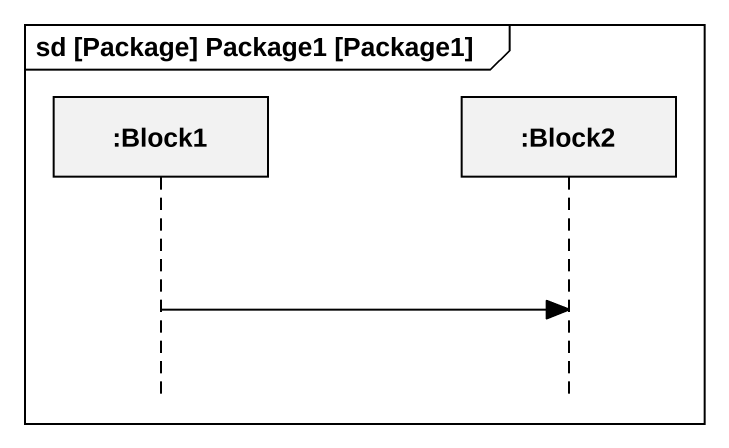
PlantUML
@startuml
mainframe sd [Package] Package1 [Package1]
hide footbox
participant ":Block1" as Block1
participant ":Block2" as Block2

Block1 -> Block2
@enduml
